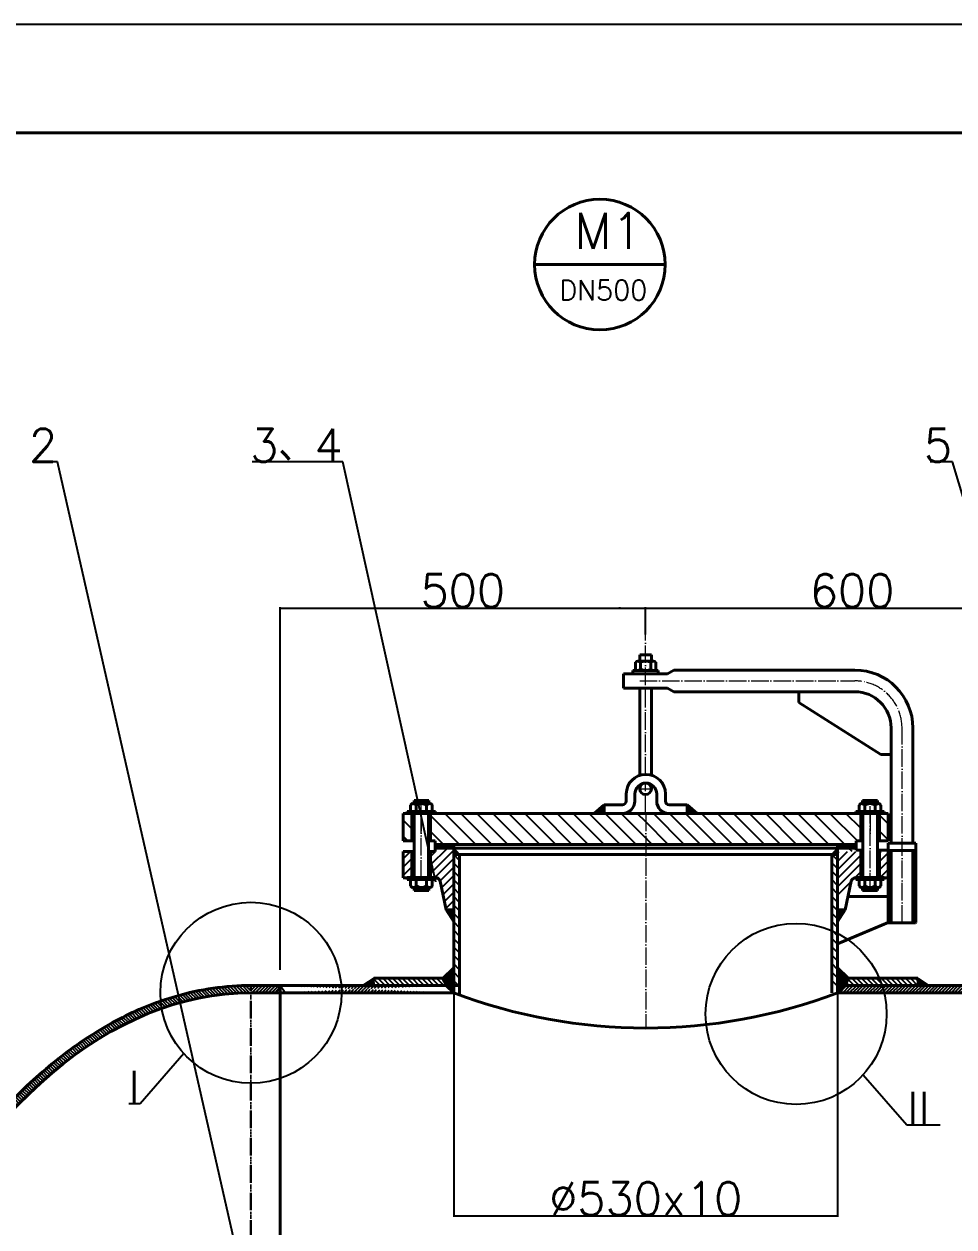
# Model space of a CAD drawing. Extents: x -11028 to 1475, y 2438 to 11279.
# Drawn here: x -9984 to -8712, y 9634 to 11279 of the extents above; entities that cross this region are included whole.
import ezdxf

# ---------------------------------------------------------------- set-up
doc = ezdxf.new("R2010")
doc.units = 0
doc.linetypes.add('ACAD_ISO04W100', pattern=[30.5, 24, -3, 0.5, -3])
doc.linetypes.add('ACAD_ISO05W100', pattern=[37.5, 24, -3, 0.5, -3, 0.5, -3, 0.5, -3])
doc.layers.get('DEFPOINTS').update_dxf_attribs({"linetype": 'CONTINUOUS', "lineweight": 13})
for name, color, linetype, lineweight in [('1粗实线', 3, 'CONTINUOUS', 40), ('2细实线', 7, 'CONTINUOUS', 25), ('3中心线', 30, 'ACAD_ISO04W100', 20), ('双点划线', 6, 'ACAD_ISO05W100', 30)]:
    doc.layers.add(name, color=color, linetype=linetype, lineweight=lineweight)
doc.styles.add('ST3', font='txt.shx', dxfattribs={"height": 45, "bigfont": 'intecad.shx'})
doc.dimstyles.get("Standard").update_dxf_attribs({"dimtxt": 0.18, "dimasz": 0.18, "dimexe": 0.18, "dimexo": 0.0625, "dimgap": 0.09, "dimtad": 0, "dimtih": 1, "dimtoh": 1, "dimdec": 4, "dimzin": 0, "dimdsep": 46, "dimtxsty": 'Standard', "dimcen": 0.09, "dimadec": 0, "dimazin": 0, "dimtfac": 1, "dimtdec": 4, "dimtofl": 0, "dimtmove": 0, "dimatfit": 3, "dimfxl": 0, "dimtolj": 1, "dimtzin": 0, "dimarcsym": 0})
doc.dimstyles.new('STANDARD$0', dxfattribs={"dimscale": 5, "dimtxt": 2.5, "dimasz": 2.5, "dimexe": 1.25, "dimexo": 0.625, "dimtad": 1, "dimdec": 4, "dimrnd": 1, "dimdsep": 46, "dimlunit": 6, "dimtxsty": 'Standard', "dimcen": -2.5, "dimadec": 0, "dimazin": 0, "dimtfac": 1, "dimtdec": 4, "dimtmove": 0, "dimatfit": 1, "dimfxl": 0, "dimtolj": 1, "dimtzin": 0, "dimarcsym": 0})
pattern_1 = [(135, (-44635.0746, -32859.04526), (-0.334166661, -0.334166661), []), (225, (-44635.0746, -32859.04526), (0.334166661, -0.334166661), [])]

# ---------------------------------------------------------------- blocks, each defined once
blk = doc.blocks.new('*D25')
at = {"layer": '2细实线', "color": 7, "lineweight": -2}
for p, q in [((-9396.2, 9963.8), (-9396.2, 9647.4)), ((-8871.2, 9956.8), (-8871.2, 9647.4)), ((-9394.9, 9648.7), (-8872.5, 9648.7))]:
    blk.add_line(p, q, dxfattribs=at)
at = {"layer": '2细实线', "color": 7}
for points in [[(-9394.9, 9648.9), (-9394.9, 9648.4), (-9396.2, 9648.7)], [(-8872.5, 9648.9), (-8872.5, 9648.4), (-8871.2, 9648.7)]]:
    blk.add_solid(points, dxfattribs=at)
at = {"layer": 'DEFPOINTS', "color": 0}
for p in [(-9396.2, 9963.8), (-8871.2, 9956.8), (-8871.2, 9648.7)]:
    blk.add_point(p, dxfattribs=at)
at = {"layer": '2细实线', "color": 7, "insert": (-9133.7, 9672.4), "char_height": 45, "attachment_point": 5, "style": 'ST3'}
blk.add_mtext('\\A1;%%C530x10', dxfattribs=at)
blk = doc.blocks.new('*D65')
at = {"layer": '2细实线', "color": 7, "linetype": 'ByBlock', "lineweight": -2}
for p, q in [((-9633.7, 9985.3), (-9633.7, 10481.5)), ((-9632.4, 10480.2), (-9135.1, 10480.2)), ((-9133.9, 10444), (-9133.9, 10481.5))]:
    blk.add_line(p, q, dxfattribs=at)
at = {"layer": '2细实线', "color": 7, "linetype": 'ByBlock'}
for points in [[(-9632.4, 10480.4), (-9632.4, 10480), (-9633.7, 10480.2)], [(-9135.1, 10480.4), (-9135.1, 10480), (-9133.9, 10480.2)]]:
    blk.add_solid(points, dxfattribs=at)
at = {"layer": 'DEFPOINTS', "color": 0, "linetype": 'ByBlock'}
for p in [(-9133.9, 10480.2), (-9133.9, 10444), (-9633.7, 9985.3)]:
    blk.add_point(p, dxfattribs=at)
at = {"layer": '2细实线', "color": 7, "linetype": 'ByBlock', "insert": (-9383.8, 10504), "char_height": 45, "attachment_point": 5, "style": 'ST3'}
blk.add_mtext('\\A1;500', dxfattribs=at)
blk = doc.blocks.new('*D66')
at = {"layer": '2细实线', "color": 7, "linetype": 'ByBlock', "lineweight": -2}
for p, q in [((-9169, 10480.2), (-9169, 10481.5)), ((-9167.8, 10480.2), (-8534.9, 10480.2)), ((-8533.7, 10083.9), (-8533.7, 10481.5))]:
    blk.add_line(p, q, dxfattribs=at)
at = {"layer": '2细实线', "color": 7, "linetype": 'ByBlock'}
for points in [[(-9167.8, 10480.4), (-9167.8, 10480), (-9169, 10480.2)], [(-8534.9, 10480.4), (-8534.9, 10480), (-8533.7, 10480.2)]]:
    blk.add_solid(points, dxfattribs=at)
at = {"layer": 'DEFPOINTS', "color": 0, "linetype": 'ByBlock'}
for p in [(-9169, 10480.2), (-8533.7, 10480.2), (-8533.7, 10083.9)]:
    blk.add_point(p, dxfattribs=at)
at = {"layer": '2细实线', "color": 7, "linetype": 'ByBlock', "insert": (-8851.4, 10504), "char_height": 45, "attachment_point": 5, "style": 'ST3'}
blk.add_mtext('\\A1;600', dxfattribs=at)

msp = doc.modelspace()

# ---------------------------------------------------------------- hatches: boundary and pattern name
at = {"layer": '2细实线', "linetype": 'ByBlock'}
h = msp.add_hatch(dxfattribs=at)
h.set_pattern_fill('ANSI37', color=256, scale=0.148845, angle=90, style=0)
h.set_pattern_definition(pattern_1)
h.paths.add_polyline_path([(-9190.44221, 10211.14668), (-9204.18381, 10199.2615), (-9190.44221, 10199.2615)])
h.paths.add_polyline_path([(-9076.93074, 10211.14668), (-9076.93074, 10199.2615), (-9063.18914, 10199.2615)])
h = msp.add_hatch(dxfattribs=at)
h.set_pattern_fill('ANSI37', color=256, scale=0.148845, angle=90, style=0)
h.set_pattern_definition(pattern_1)
h.paths.add_polyline_path([(-9396.15084, 9963.82749), (-9406.67158, 9963.82749), (-9396.15084, 9953.90449)])
h.paths.add_polyline_path([(-9396.15084, 9974.34823), (-9406.67158, 9963.82749), (-9396.15084, 9963.82749)])
h.paths.add_polyline_path([(-9396.15084, 10067.38276), (-9406.74984, 10067.38276), (-9396.15084, 10050.93938)])
h.paths.add_polyline_path([(-9410.16935, 10156.94296), (-9411.2199, 10156.94296), (-9416.17206, 10151.9908), (-9405.21719, 10151.9908)])
h.paths.add_polyline_path([(-9411.2199, 10156.94296), (-9421.66748, 10156.94296), (-9416.71532, 10151.9908), (-9416.17206, 10151.9908)])
h.paths.add_polyline_path([(-9421.74304, 10157.01852), (-9421.74304, 10151.9908), (-9416.71532, 10151.9908)])
h.paths.add_polyline_path([(-9399.72177, 10156.94296), (-9410.16935, 10156.94296), (-9405.21719, 10151.9908), (-9404.67392, 10151.9908)])
h.paths.add_polyline_path([(-9396.15084, 10154.42258), (-9398.67121, 10156.94296), (-9399.72177, 10156.94296), (-9404.67392, 10151.9908), (-9396.15084, 10151.9908)])
h.paths.add_polyline_path([(-9396.15084, 10156.94296), (-9398.67121, 10156.94296), (-9396.15084, 10154.42258)], flags=17)
h.paths.add_polyline_path([(-9396.15084, 10151.9908), (-9396.15084, 10142.92445), (-9388.22739, 10142.92445)])
h = msp.add_hatch(dxfattribs=at)
h.set_pattern_fill('ANSI37', color=256, scale=0.148845, angle=90, style=0)
h.set_pattern_definition([(45, (26367.70164, -32859.04526), (0.334166661, -0.334166661), []), (315, (26367.70164, -32859.04526), (-0.334166661, -0.334166661), [])])
h.paths.add_polyline_path([(-8871.22211, 9963.82749), (-8860.70137, 9963.82749), (-8871.22211, 9953.90449)])
h.paths.add_polyline_path([(-8871.22211, 9974.34823), (-8860.70137, 9963.82749), (-8871.22211, 9963.82749)])
h.paths.add_polyline_path([(-8871.22211, 10067.38276), (-8860.62311, 10067.38276), (-8871.22211, 10050.93938)])
h.paths.add_polyline_path([(-8857.2036, 10156.94296), (-8856.15305, 10156.94296), (-8851.20089, 10151.9908), (-8862.15576, 10151.9908)])
h.paths.add_polyline_path([(-8856.15305, 10156.94296), (-8845.70547, 10156.94296), (-8850.65763, 10151.9908), (-8851.20089, 10151.9908)])
h.paths.add_polyline_path([(-8845.62991, 10157.01852), (-8845.62991, 10151.9908), (-8850.65763, 10151.9908)])
h.paths.add_polyline_path([(-8867.65118, 10156.94296), (-8857.2036, 10156.94296), (-8862.15576, 10151.9908), (-8862.69903, 10151.9908)])
h.paths.add_polyline_path([(-8871.22211, 10154.42258), (-8868.70174, 10156.94296), (-8867.65118, 10156.94296), (-8862.69903, 10151.9908), (-8871.22211, 10151.9908)])
h.paths.add_polyline_path([(-8871.22211, 10156.94296), (-8868.70174, 10156.94296), (-8871.22211, 10154.42258)], flags=17)
h.paths.add_polyline_path([(-8871.22211, 10151.9908), (-8871.22211, 10142.92445), (-8879.14556, 10142.92445)])
h = msp.add_hatch(dxfattribs=at)
h.set_pattern_fill('ANSI37', color=256, scale=0.148845, angle=90, style=0)
h.set_pattern_definition([(135, (-44634.49764, -32859.04526), (-0.334166661, -0.334166661), []), (225, (-44634.49764, -32859.04526), (0.334166661, -0.334166661), [])])
h.paths.add_polyline_path([(-8870.64516, 9989.54122), (-8870.64516, 9982.18245), (-8861.85329, 9963.82749), (-8860.12443, 9963.82749), (-8854.85444, 9973.7505)])
h.paths.add_polyline_path([(-9395.57389, 9989.54122), (-9411.36461, 9973.7505), (-9406.09463, 9963.82749), (-9395.57389, 9974.34823)])
h.paths.add_polyline_path([(-9505.22214, 9973.7505), (-9520.58032, 9963.82749), (-9505.22214, 9963.82749)])
h = msp.add_hatch(dxfattribs=at)
h.set_pattern_fill('ANSI31', color=256, scale=1.48845, angle=90, style=0)
h.set_pattern_definition([(135, (-44635.0746, -32859.0453), (-3.3416666, -3.3416666), [])])
h.paths.add_polyline_path([(-9411.94156, 9973.7505), (-9505.79909, 9973.7505), (-9505.79909, 9963.82749), (-9406.67158, 9963.82749)])
h.paths.add_polyline_path([(-8814.09734, 9973.7505), (-8855.43139, 9973.7505), (-8860.70137, 9963.82749), (-8810.34324, 9963.82749, 0.0214244263)])
h.paths.add_polyline_path([(-8761.57386, 9973.7505), (-8814.09734, 9973.7505, -0.0214244263), (-8810.34324, 9963.82749), (-8761.57386, 9963.82749)])
h = msp.add_hatch(dxfattribs=at)
h.set_pattern_fill('ANSI37', color=256, scale=0.148845, angle=90, style=0)
h.set_pattern_definition(pattern_1)
h.paths.add_polyline_path([(-8761.57386, 9973.7505), (-8761.57386, 9963.82749), (-8746.21568, 9963.82749)])
h = msp.add_hatch(dxfattribs=at)
h.set_pattern_fill('ANSI31', color=256, angle=90, style=0)
edge = h.paths.add_edge_path()
edge.add_ellipse((-9673.68648, 8553.90449), major_axis=(0, 1400), ratio=0.5, start_angle=360, end_angle=450, ccw=False)
edge.add_line((-9673.68648, 9953.90449), (-9673.68648, 9963.90449))
edge.add_spline(control_points=[(-9673.68648, 9963.90449), (-9690.94547, 9963.90449), (-9708.20435, 9962.66244), (-9742.61133, 9957.70531), (-9759.75926, 9953.99035), (-9801.32838, 9941.94986), (-9825.63296, 9932.31475), (-9873.51509, 9908.13305), (-9897.09304, 9893.58703), (-9943.28037, 9859.77764), (-9965.89017, 9840.51436), (-10009.92234, 9797.49804), (-10031.3449, 9773.74492), (-10072.79695, 9722.01113), (-10092.82644, 9694.03039), (-10131.29752, 9634.14102), (-10149.73902, 9602.23239), (-10184.85147, 9534.82514), (-10201.52233, 9499.3266), (-10232.92573, 9425.11444), (-10247.65819, 9386.40094), (-10275.03472, 9306.16786), (-10287.67872, 9264.64842), (-10310.74834, 9179.24267), (-10321.17391, 9135.35651), (-10339.69878, 9045.68217), (-10347.79805, 8999.89415), (-10361.58614, 8906.90163), (-10367.27493, 8859.69731), (-10376.18276, 8764.37313), (-10379.40178, 8716.25347), (-10382.91319, 8630.0055), (-10383.68622, 8591.955), (-10383.68638, 8553.90449)], knot_values=[6.2831853072, 6.2831853072, 6.2831853072, 6.2831853072, 6.3550977821, 6.3550977821, 6.4270102571, 6.4270102571, 6.5305275429, 6.5305275429, 6.6340448286, 6.6340448286, 6.7375621144, 6.7375621144, 6.8410794001, 6.8410794001, 6.9445966859, 6.9445966859, 7.0481139716, 7.0481139716, 7.1516312574, 7.1516312574, 7.2551485431, 7.2551485431, 7.3586658289, 7.3586658289, 7.4621831146, 7.4621831146, 7.5657004004, 7.5657004004, 7.6692176861, 7.6692176861, 7.7727349719, 7.7727349719, 7.8539816307, 7.8539816307, 7.8539816307, 7.8539816307], degree=3, periodic=0)
edge.add_line((-10383.68638, 8553.90449), (-10373.68648, 8553.90449))
h = msp.add_hatch(dxfattribs=at)
h.set_pattern_fill('ANSI31', color=256, style=0)
h.paths.add_polyline_path([(-9633.68659, 9963.90449), (-9673.68648, 9963.90449), (-9673.68648, 9953.90449), (-9639.33178, 9953.90449)])
h = msp.add_hatch(dxfattribs=at)
h.set_pattern_fill('ANSI31', color=256, style=0)
edge = h.paths.add_edge_path()
edge.add_line((-9633.68648, 9953.90449), (-9396.15084, 9953.90449))
edge.add_line((-9633.68648, 9963.90449), (-9389.60288, 9963.90449))
edge.add_line((-9633.68648, 9963.90469), (-9424.684, 9963.83828))
h = msp.add_hatch(dxfattribs=at)
h.set_pattern_fill('ANSI31', color=256, style=0)
h.paths.add_polyline_path([(-8810.28618, 9963.65422), (-8862.56904, 9963.67084), (-8871.22211, 9953.90449), (-8807.52012, 9953.90449, 0.0204646387)])
h.paths.add_polyline_path([(-8564.01803, 9963.90449), (-8746.33485, 9963.90449), (-8745.91585, 9963.63377), (-8810.28618, 9963.65422, -0.0204646387), (-8807.52012, 9953.90449), (-8555.17652, 9953.90449)])

# ---------------------------------------------------------------- linework, layer by layer
at = {"layer": '1粗实线', "linetype": 'ByBlock'}
for p, q in [((1308.87889, 11130.45115), (-10655.65875, 11130.45115)), ((-9505.79909, 9973.7505), (-9411.94156, 9973.7505)), ((-9406.67158, 9963.82749), (-9396.15084, 9974.34823)), ((-8862.43024, 9963.82749), (-8871.22211, 9982.18245)), ((-8761.57386, 9973.7505), (-8855.43139, 9973.7505)), ((-9633.68648, 9963.90469), (-9424.684, 9963.83828)), ((-9633.68648, 9963.90449), (-9389.60288, 9963.90449)), ((-9396.15084, 9953.90449), (-9406.67158, 9963.82749)), ((-8872.18687, 9963.90449), (-8563.51493, 9963.90449)), ((-8871.9562, 9963.67382), (-8670.44005, 9963.60979)), ((-8871.22211, 9953.90449), (-8862.43024, 9963.82749)), ((-9633.68648, 9953.90469), (-9431.12935, 9953.84033)), ((-9633.68648, 9953.90449), (-9396.15084, 9953.90449)), ((-8871.22211, 9953.90449), (-7378.5784, 9953.90449))]:
    msp.add_line(p, q, dxfattribs=at)
at = {"layer": '1粗实线'}
for p, q in [((-9285.7295, 10950.28048), (-9107.01099, 10950.28048)), ((-9147.7592, 10396.43415), (-9147.7592, 10406.12826)), ((-9144.70473, 10407.71901), (-9122.85967, 10407.71901)), ((-9144.70473, 10407.71901), (-9122.85967, 10407.71901)), ((-9141.80801, 10416.31936), (-9125.96111, 10416.31936)), ((-9141.80801, 10407.71901), (-9141.80801, 10416.31936)), ((-9140.95263, 10396.52193), (-9140.95263, 10406.04048)), ((-9126.50846, 10396.39315), (-9126.50846, 10406.16926)), ((-9125.96111, 10407.71901), (-9125.96111, 10416.31936)), ((-9119.93868, 10396.27777), (-9119.93868, 10406.28464)), ((-9163.98051, 10390.49552), (-9164.17859, 10390.29743)), ((-9164.17859, 10390.29743), (-9164.17859, 10370.88497)), ((-9163.98051, 10390.49552), (-9103.99333, 10390.49552)), ((-9151.30799, 10394.8434), (-9151.30799, 10390.49552)), ((-9141.80801, 10394.8434), (-9151.30799, 10394.8434)), ((-9144.70473, 10394.8434), (-9122.85967, 10394.8434)), ((-9144.70473, 10394.8434), (-9122.85967, 10394.8434)), ((-9125.96111, 10394.8434), (-9116.46113, 10394.8434)), ((-9116.46113, 10394.8434), (-9116.46113, 10390.49552)), ((-9103.99333, 10390.49552), (-9095.05683, 10395.44768)), ((-9095.05683, 10395.44768), (-8847.45175, 10395.44768)), ((-9164.17859, 10370.88497), (-9163.98051, 10370.68689)), ((-9163.98051, 10370.68689), (-9103.99333, 10370.68689)), ((-9141.80801, 10251.41771), (-9141.80801, 10370.68689)), ((-9125.96111, 10251.66355), (-9125.96111, 10370.68689)), ((-9103.99333, 10370.68689), (-9095.05683, 10365.73473)), ((-9095.05683, 10365.73473), (-8847.45175, 10365.73473)), ((-8924.22736, 10350.95315), (-8924.22736, 10365.73473)), ((-8812.03848, 10280.07953), (-8924.22736, 10350.95315)), ((-8797.93018, 10158.72574), (-8797.93018, 10316.21315)), ((-8768.21723, 10158.72574), (-8768.21723, 10316.21315)), ((-8797.93018, 10280.07953), (-8812.03848, 10280.07953)), ((-9141.80801, 10232.93089), (-9141.80801, 10238.31163)), ((-9125.96111, 10232.93089), (-9125.96111, 10238.81154)), ((-9160.23004, 10226.00315), (-9160.62621, 10216.09883)), ((-9148.74103, 10216.09883), (-9148.34486, 10226.00315)), ((-9118.63192, 10216.09883), (-9118.63192, 10226.00315)), ((-9106.74674, 10226.00315), (-9106.74674, 10216.09883)), ((-9455.35734, 10201.78317), (-9455.35734, 10210.68038)), ((-9451.61704, 10212.78271), (-9429.17756, 10212.78271)), ((-9451.61704, 10212.78271), (-9429.17756, 10212.78271)), ((-9450.62042, 10212.78271), (-9450.62042, 10216.7985)), ((-9430.38986, 10216.7985), (-9450.62042, 10216.7985)), ((-9447.63419, 10201.78317), (-9447.63419, 10210.36185)), ((-9433.37608, 10201.78317), (-9433.37608, 10210.36185)), ((-9430.38986, 10212.78271), (-9430.38986, 10216.7985)), ((-9425.65294, 10201.78317), (-9425.65294, 10210.68038)), ((-9190.44221, 10211.14668), (-9204.18381, 10199.2615)), ((-9190.44221, 10211.14668), (-9165.57837, 10211.14668)), ((-9190.44221, 10211.14668), (-9190.44221, 10199.2615)), ((-9076.93074, 10211.14668), (-9101.79458, 10211.14668)), ((-9076.93074, 10211.14668), (-9063.18914, 10199.2615)), ((-9076.93074, 10211.14668), (-9076.93074, 10199.2615)), ((-8841.72001, 10201.78317), (-8841.72001, 10210.68038)), ((-8815.75591, 10212.78271), (-8838.19539, 10212.78271)), ((-8815.75591, 10212.78271), (-8838.19539, 10212.78271)), ((-8836.98309, 10216.7985), (-8816.75253, 10216.7985)), ((-8836.98309, 10212.78271), (-8836.98309, 10216.7985)), ((-8833.99687, 10201.78317), (-8833.99687, 10210.36185)), ((-8819.73876, 10201.78317), (-8819.73876, 10210.36185)), ((-8816.75253, 10212.78271), (-8816.75253, 10216.7985)), ((-8812.01561, 10201.78317), (-8812.01561, 10210.68038)), ((-9465.48105, 10199.06341), (-9465.28296, 10199.2615)), ((-9465.28296, 10199.2615), (-9465.48105, 10199.06341)), ((-9465.48105, 10199.06341), (-9465.48105, 10161.96728)), ((-9465.28296, 10199.2615), (-9133.88456, 10199.2615)), ((-9460.09034, 10201.78317), (-9460.09034, 10199.2615)), ((-9460.09034, 10201.78317), (-9440.50514, 10201.78317)), ((-9460.09034, 10199.2615), (-9421.35018, 10199.2615)), ((-9453.59587, 10199.2615), (-9453.59587, 10161.96728)), ((-9450.62042, 10199.2615), (-9450.62042, 10168.61165)), ((-9450.62042, 10111.45772), (-9450.62042, 10188.41197)), ((-9421.35018, 10201.78317), (-9440.93538, 10201.78317)), ((-9430.8201, 10199.2615), (-9430.8201, 10111.45772)), ((-9427.84465, 10199.2615), (-9427.84465, 10161.96728)), ((-9421.35018, 10201.78317), (-9421.35018, 10199.2615)), ((-9133.88456, 10199.2615), (-9133.68648, 10199.06341)), ((-8802.08999, 10199.2615), (-9133.48839, 10199.2615)), ((-8846.02277, 10201.78317), (-8826.43757, 10201.78317)), ((-8846.02277, 10201.78317), (-8846.02277, 10199.2615)), ((-8807.28261, 10199.2615), (-8846.02277, 10199.2615)), ((-8839.5283, 10199.2615), (-8839.5283, 10161.6251)), ((-8839.5283, 10199.2615), (-8839.5283, 10161.6251)), ((-8836.55285, 10199.2615), (-8836.55285, 10111.45772)), ((-8807.28261, 10201.78317), (-8826.86781, 10201.78317)), ((-8816.75253, 10199.2615), (-8816.75253, 10168.61165)), ((-8816.75253, 10111.45772), (-8816.75253, 10188.41197)), ((-8813.77708, 10199.2615), (-8813.77708, 10161.6251)), ((-8813.77708, 10199.2615), (-8813.77708, 10161.6251)), ((-8807.28261, 10201.78317), (-8807.28261, 10199.2615)), ((-8802.08999, 10199.2615), (-8801.8919, 10199.06341)), ((-8801.8919, 10199.06341), (-8802.08999, 10199.2615)), ((-8802.08999, 10199.2615), (-8801.8919, 10199.06341)), ((-8801.8919, 10199.06341), (-8802.08999, 10199.2615)), ((-8801.8919, 10199.06341), (-8801.8919, 10161.82318)), ((-8801.8919, 10199.06341), (-8801.8919, 10161.82318)), ((-8801.8919, 10199.06341), (-8801.8919, 10161.82318)), ((-8801.8919, 10199.06341), (-8801.8919, 10161.82318)), ((-8797.93018, 10195.40593), (-8797.93018, 10158.36379)), ((-8768.21723, 10195.40593), (-8768.21723, 10158.36379)), ((-9450.62042, 10161.96728), (-9465.48105, 10161.96728)), ((-9421.74304, 10161.96728), (-9430.8201, 10161.96728)), ((-9421.74304, 10147.03864), (-9421.74304, 10161.96728)), ((-9421.74304, 10161.6251), (-9421.74304, 10157.14105)), ((-9421.54495, 10156.94296), (-9421.74304, 10157.14105)), ((-9421.74304, 10151.9908), (-9421.74304, 10156.94296)), ((-9421.54495, 10156.94296), (-8845.62991, 10156.94296)), ((-9396.15084, 10151.9908), (-9396.15084, 10156.94296)), ((-8871.22211, 10151.9908), (-8871.22211, 10156.94296)), ((-8871.22211, 10151.9908), (-8871.22211, 10156.94296)), ((-8845.828, 10156.94296), (-8845.62991, 10157.14105)), ((-8845.828, 10156.94296), (-8845.62991, 10157.14105)), ((-8845.62991, 10161.6251), (-8845.62991, 10157.14105)), ((-8845.62991, 10161.6251), (-8836.55285, 10161.6251)), ((-8845.62991, 10161.6251), (-8845.62991, 10157.14105)), ((-8845.62991, 10161.6251), (-8836.55285, 10161.6251)), ((-8845.62991, 10161.6251), (-8845.62991, 10158.6538)), ((-8845.62991, 10151.9908), (-8845.62991, 10156.94296)), ((-8845.62991, 10151.9908), (-8845.62991, 10156.94296)), ((-8845.62991, 10151.9908), (-8845.62991, 10156.94296)), ((-8816.75253, 10161.6251), (-8802.08999, 10161.6251)), ((-8816.75253, 10161.6251), (-8802.08999, 10161.6251)), ((-8802.08999, 10161.6251), (-8801.8919, 10161.82318)), ((-8801.8919, 10161.82318), (-8802.08999, 10161.6251)), ((-8802.08999, 10161.6251), (-8801.8919, 10161.82318)), ((-8801.8919, 10161.82318), (-8802.08999, 10161.6251)), ((-8801.8919, 10158.52765), (-8801.69382, 10158.72574)), ((-8801.8919, 10049.97635), (-8801.8919, 10158.52765)), ((-8801.69382, 10158.72574), (-8764.45359, 10158.72574)), ((-8764.2555, 10158.52765), (-8764.45359, 10158.72574)), ((-8764.2555, 10049.97635), (-8764.2555, 10158.52765)), ((-9450.62042, 10147.03864), (-9465.48105, 10147.03864)), ((-9465.48105, 10111.58119), (-9465.48105, 10147.03864)), ((-9453.59587, 10111.38311), (-9453.59587, 10147.03864)), ((-9421.74304, 10147.03864), (-9430.8201, 10147.03864)), ((-9427.84465, 10111.38311), (-9427.84465, 10147.03864)), ((-9421.74304, 10151.9908), (-8845.62991, 10151.9908)), ((-9396.76966, 10142.92445), (-8871.22211, 10142.92445)), ((-9396.15084, 10151.9908), (-9396.15084, 9953.90449)), ((-9388.22739, 10142.92445), (-9388.22739, 9950.94379)), ((-8879.14556, 10142.92445), (-8879.14556, 9953.90449)), ((-8871.22211, 10151.9908), (-8871.22211, 9953.90449)), ((-8845.62991, 10149.01951), (-8845.62991, 10151.9908)), ((-8845.62991, 10149.01951), (-8845.62991, 10151.9908)), ((-8845.62991, 10149.01951), (-8845.62991, 10151.9908)), ((-8845.62991, 10149.01951), (-8836.55285, 10149.01951)), ((-8845.62991, 10149.01951), (-8836.55285, 10149.01951)), ((-8845.62991, 10149.01951), (-8836.55285, 10149.01951)), ((-8839.5283, 10111.38311), (-8839.5283, 10149.01951)), ((-8839.5283, 10111.38311), (-8839.5283, 10149.01951)), ((-8816.75253, 10149.01951), (-8802.08999, 10149.01951)), ((-8816.75253, 10149.01951), (-8802.08999, 10149.01951)), ((-8816.75253, 10149.01951), (-8802.08999, 10149.01951)), ((-8813.77708, 10111.38311), (-8813.77708, 10149.01951)), ((-8813.77708, 10111.38311), (-8813.77708, 10149.01951)), ((-8801.8919, 10148.82142), (-8802.08999, 10149.01951)), ((-8802.08999, 10149.01951), (-8801.8919, 10148.82142)), ((-8801.8919, 10148.82142), (-8802.08999, 10149.01951)), ((-8802.08999, 10149.01951), (-8801.8919, 10148.82142)), ((-8802.08999, 10149.01951), (-8801.8919, 10148.82142)), ((-8801.8919, 10148.82142), (-8783.0737, 10148.82142)), ((-8801.8919, 10111.58119), (-8801.8919, 10148.82142)), ((-8801.8919, 10111.58119), (-8801.8919, 10148.82142)), ((-8801.8919, 10111.58119), (-8801.8919, 10148.82142)), ((-8801.8919, 10111.58119), (-8801.8919, 10148.82142)), ((-8798.42539, 10049.77827), (-8798.42539, 10148.82142)), ((-8798.12826, 10148.82142), (-8797.93018, 10148.62334)), ((-8797.93018, 10049.77827), (-8797.93018, 10148.82142)), ((-8797.93018, 10111.58119), (-8797.93018, 10148.62334)), ((-8783.0737, 10148.82142), (-8764.2555, 10148.82142)), ((-8768.21723, 10148.62334), (-8768.01914, 10148.82142)), ((-8768.21723, 10049.77827), (-8768.21723, 10148.62334)), ((-8767.72201, 10049.77827), (-8767.72201, 10148.82142)), ((-9465.28296, 10111.38311), (-9465.48105, 10111.58119)), ((-9465.48105, 10111.58119), (-9465.28296, 10111.38311)), ((-9465.28296, 10111.38311), (-9420.71425, 10111.38311)), ((-9460.09034, 10108.93605), (-9460.09034, 10111.45772)), ((-9460.09034, 10111.45772), (-9420.91994, 10111.45772)), ((-9460.09034, 10108.93605), (-9440.50514, 10108.93605)), ((-9455.35734, 10108.93605), (-9455.35734, 10100.03884)), ((-9447.63419, 10108.93605), (-9447.63419, 10100.35737)), ((-9420.91994, 10108.93605), (-9440.93538, 10108.93605)), ((-9433.37608, 10108.93605), (-9433.37608, 10100.35737)), ((-9425.65294, 10108.93605), (-9425.65294, 10100.03884)), ((-9420.91994, 10108.93605), (-9420.91994, 10111.45772)), ((-9414.92521, 10106.6746), (-9406.74984, 10067.38276)), ((-9396.15084, 10111.38311), (-9396.15084, 10000.65286)), ((-8852.44774, 10106.6746), (-8860.62311, 10067.38276)), ((-8846.6587, 10111.38311), (-8802.08999, 10111.38311)), ((-8846.45301, 10108.93605), (-8846.45301, 10111.45772)), ((-8807.28261, 10111.45772), (-8846.45301, 10111.45772)), ((-8846.45301, 10108.93605), (-8826.43757, 10108.93605)), ((-8841.72001, 10108.93605), (-8841.72001, 10100.03884)), ((-8833.99687, 10108.93605), (-8833.99687, 10100.35737)), ((-8807.28261, 10108.93605), (-8826.86781, 10108.93605)), ((-8819.73876, 10108.93605), (-8819.73876, 10100.35737)), ((-8812.01561, 10108.93605), (-8812.01561, 10100.03884)), ((-8807.28261, 10108.93605), (-8807.28261, 10111.45772)), ((-8801.8919, 10111.58119), (-8802.08999, 10111.38311)), ((-8802.08999, 10111.38311), (-8801.8919, 10111.58119)), ((-8801.8919, 10111.58119), (-8802.08999, 10111.38311)), ((-8802.08999, 10111.38311), (-8801.8919, 10111.58119)), ((-8802.08999, 10111.38311), (-8801.8919, 10111.58119)), ((-9451.61704, 10097.93651), (-9429.17756, 10097.93651)), ((-9450.62042, 10097.93651), (-9450.62042, 10093.92071)), ((-9430.38986, 10093.92071), (-9450.62042, 10093.92071)), ((-9430.38986, 10097.93651), (-9430.38986, 10093.92071)), ((-8815.75591, 10097.93651), (-8838.19539, 10097.93651)), ((-8836.98309, 10097.93651), (-8836.98309, 10093.92071)), ((-8836.98309, 10093.92071), (-8816.75253, 10093.92071)), ((-8816.75253, 10097.93651), (-8816.75253, 10093.92071)), ((-8856.79829, 10085.7653), (-8801.8919, 10085.7653)), ((-9406.74984, 10067.38276), (-9396.15084, 10067.38276)), ((-9406.74984, 10067.38276), (-9396.15084, 10050.93938)), ((-8860.62311, 10067.38276), (-8871.22211, 10067.38276)), ((-8860.62311, 10067.38276), (-8871.22211, 10050.93938)), ((-8801.8919, 10049.97635), (-8871.22211, 10020.87114)), ((-8801.8919, 10049.97635), (-8801.69382, 10049.77827)), ((-8801.69382, 10049.77827), (-8764.45359, 10049.77827)), ((-8764.45359, 10049.77827), (-8764.2555, 10049.97635)), ((-9395.95275, 10000.45477), (-9396.15084, 10000.65286)), ((-9395.95275, 10000.45477), (-9396.15084, 10000.65286)), ((-9633.68648, 9963.90449), (-9673.68648, 9963.90449)), ((-9633.68648, 7143.90429), (-9633.68648, 9963.90469)), ((-9633.68648, 9953.90449), (-9673.68648, 9953.90449))]:
    msp.add_line(p, q, dxfattribs=at)
msp.add_circle((-9196.37025, 10950.28048), 89.35925, dxfattribs=at)
for centre, radius, start, end in [((-9144.39069, 10403.38811), 4.34227, 37.64928458, 140.87298338), ((-9133.59373, 10390.75907), 16.96098, 65.30805795, 115.71357164), ((-9140.95263, 10406.04048), 3.867271941872916e-12, 214.112644, 138.81407483), ((-9123.17372, 10403.38811), 4.34227, 39.12701662, 142.35071542), ((-9144.39069, 10399.1743), 4.34227, 219.12701662, 322.35071542), ((-9140.95263, 10396.52193), 3.867271941872916e-12, 221.18592517, 145.887356), ((-9133.59373, 10411.80334), 16.96098, 244.28642836, 294.69194205), ((-9123.17372, 10399.1743), 4.34227, 217.64928458, 320.87298338), ((-8847.45175, 10316.21315), 79.23452, 0, 90), ((-8847.45175, 10316.21315), 49.52158, 0, 90), ((-9133.48839, 10226.00315), 26.74165, 0, 180), ((-9133.48839, 10226.00315), 14.85647, 0, 180), ((-9133.88456, 10232.93089), 7.92345, 0, 180), ((-9133.88456, 10232.93089), 7.92345, 180, 0), ((-9451.58539, 10208.34802), 4.4348, 27.00682935, 148.2696356), ((-9440.50514, 10201.0753), 11.7074, 52.48742171, 127.51257829), ((-9429.42489, 10208.34802), 4.4348, 31.7303644, 152.99317065), ((-9165.57837, 10216.09883), 4.95216, 270, 0), ((-9165.57837, 10216.09883), 16.83734, 270, 0), ((-9101.79458, 10216.09883), 16.83734, 180, 270), ((-9101.79458, 10216.09883), 4.95216, 180, 270), ((-8837.94806, 10208.34802), 4.4348, 27.00682935, 148.2696356), ((-8826.86781, 10201.0753), 11.7074, 52.48742171, 127.51257829), ((-8815.78756, 10208.34802), 4.4348, 31.7303644, 152.99317065), ((-9420.71425, 10105.47008), 5.91302, 11.75372389, 90), ((-8846.6587, 10105.47008), 5.91302, 90, 168.24627611), ((-9451.58539, 10102.3712), 4.4348, 211.7303644, 332.99317065), ((-9440.50514, 10109.64391), 11.7074, 232.48742171, 307.51257829), ((-9429.42489, 10102.3712), 4.4348, 207.00682935, 328.2696356), ((-8837.94806, 10102.3712), 4.4348, 211.7303644, 332.99317065), ((-8826.86781, 10109.64391), 11.7074, 232.48742171, 307.51257829), ((-8815.78756, 10102.3712), 4.4348, 207.00682935, 328.2696356)]:
    msp.add_arc(centre, radius, start, end, dxfattribs=at)
at = {"layer": '1粗实线', "linetype": 'ByBlock'}
msp.add_arc((-9133.68648, 10644.2316), 738.53846, 249.18305164, 290.81694836, dxfattribs=at)
at = {"layer": '1粗实线'}
msp.add_ellipse((-9673.68648, 8553.90449), major_axis=(0, 1400), ratio=0.5, start_param=6.2831853072, end_param=9.4247742949, dxfattribs=at)
msp.add_open_spline([(-9673.68648, 9963.90449), (-9690.94547, 9963.90449), (-9708.20435, 9962.66244), (-9742.61133, 9957.70531), (-9759.75926, 9953.99035), (-9801.32838, 9941.94986), (-9825.63296, 9932.31475), (-9873.51509, 9908.13305), (-9897.09304, 9893.58703), (-9943.28037, 9859.77764), (-9965.89017, 9840.51436), (-10009.92234, 9797.49804), (-10031.3449, 9773.74492), (-10072.79695, 9722.01113), (-10092.82644, 9694.03039), (-10131.29752, 9634.14102), (-10149.73902, 9602.23239), (-10184.85147, 9534.82514), (-10201.52233, 9499.3266), (-10232.92573, 9425.11444), (-10247.65819, 9386.40094), (-10275.03472, 9306.16786), (-10287.67872, 9264.64842), (-10310.74834, 9179.24267), (-10321.17391, 9135.35651), (-10339.69878, 9045.68217), (-10347.79805, 8999.89415), (-10361.58614, 8906.90163), (-10367.27493, 8859.69731), (-10376.18276, 8764.37313), (-10379.40178, 8716.25347), (-10383.33644, 8619.60956), (-10384.05207, 8571.0855), (-10382.97247, 8474.14816), (-10381.17723, 8425.73507), (-10375.09464, 8329.5338), (-10370.80729, 8281.74582), (-10359.78521, 8187.3021), (-10353.0505, 8140.64656), (-10337.2038, 8048.96273), (-10328.09184, 8003.93462), (-10307.58518, 7915.98295), (-10296.19051, 7873.05955), (-10271.23601, 7789.77173), (-10257.67624, 7749.40746), (-10228.53039, 7671.66466), (-10212.94439, 7634.28626), (-10179.90408, 7562.91004), (-10162.44986, 7528.91231), (-10125.8476, 7464.65679), (-10106.69966, 7434.39904), (-10066.89823, 7377.94514), (-10046.2448, 7351.74896), (-10003.63214, 7303.70158), (-9981.67286, 7281.8503), (-9936.65962, 7242.73958), (-9913.60538, 7225.4801), (-9866.62959, 7195.76577), (-9842.70757, 7183.31119), (-9794.25151, 7163.38337), (-9769.7173, 7155.91094), (-9721.34299, 7146.27369), (-9697.51632, 7143.90467), (-9673.68911, 7143.90449)], degree=3, knots=[6.2831853072, 6.2831853072, 6.2831853072, 6.2831853072, 6.3550977821, 6.3550977821, 6.4270102571, 6.4270102571, 6.5305275429, 6.5305275429, 6.6340448286, 6.6340448286, 6.7375621144, 6.7375621144, 6.8410794001, 6.8410794001, 6.9445966859, 6.9445966859, 7.0481139716, 7.0481139716, 7.1516312574, 7.1516312574, 7.2551485431, 7.2551485431, 7.3586658289, 7.3586658289, 7.4621831146, 7.4621831146, 7.5657004004, 7.5657004004, 7.6692176861, 7.6692176861, 7.7727349719, 7.7727349719, 7.8762522576, 7.8762522576, 7.9797695434, 7.9797695434, 8.0832868291, 8.0832868291, 8.1868041149, 8.1868041149, 8.2903214006, 8.2903214006, 8.3938386864, 8.3938386864, 8.4973559721, 8.4973559721, 8.6008732579, 8.6008732579, 8.7043905436, 8.7043905436, 8.8079078294, 8.8079078294, 8.9114251151, 8.9114251151, 9.0149424009, 9.0149424009, 9.1184596866, 9.1184596866, 9.2219769724, 9.2219769724, 9.3254942581, 9.3254942581, 9.4247742949, 9.4247742949, 9.4247742949, 9.4247742949], dxfattribs=at)
at = {"layer": '2细实线'}
for p, q in [((-9449.52446, 10216.7985), (-9449.52446, 10212.78271)), ((-9432.34629, 10216.7985), (-9432.34629, 10212.78271)), ((-8835.02666, 10216.7985), (-8835.02666, 10212.78271)), ((-8817.84849, 10216.7985), (-8817.84849, 10212.78271)), ((-9453.59587, 10178.4185), (-9465.48105, 10190.30368)), ((-9428.84007, 10198.97653), (-9428.5551, 10199.2615)), ((-9388.21836, 10156.94296), (-9427.84465, 10196.56924)), ((-9366.26738, 10156.94296), (-9408.58592, 10199.2615)), ((-9344.3164, 10156.94296), (-9386.63494, 10199.2615)), ((-9322.36542, 10156.94296), (-9364.68395, 10199.2615)), ((-9300.41443, 10156.94296), (-9342.73297, 10199.2615)), ((-9278.46345, 10156.94296), (-9320.78199, 10199.2615)), ((-9256.51247, 10156.94296), (-9298.83101, 10199.2615)), ((-9234.56149, 10156.94296), (-9276.88002, 10199.2615)), ((-9212.6105, 10156.94296), (-9254.92904, 10199.2615)), ((-9190.65952, 10156.94296), (-9232.97806, 10199.2615)), ((-9168.70854, 10156.94296), (-9211.02708, 10199.2615)), ((-9146.75756, 10156.94296), (-9189.07609, 10199.2615)), ((-9124.80657, 10156.94296), (-9167.12511, 10199.2615)), ((-9133.68648, 10187.77384), (-9145.17413, 10199.2615)), ((-9102.85559, 10156.94296), (-9133.68648, 10187.77384)), ((-9080.90461, 10156.94296), (-9123.22315, 10199.2615)), ((-9058.95363, 10156.94296), (-9101.27216, 10199.2615)), ((-9037.00264, 10156.94296), (-9079.32118, 10199.2615)), ((-9015.05166, 10156.94296), (-9057.3702, 10199.2615)), ((-8993.10068, 10156.94296), (-9035.41922, 10199.2615)), ((-8971.1497, 10156.94296), (-9013.46823, 10199.2615)), ((-8949.19871, 10156.94296), (-8991.51725, 10199.2615)), ((-8927.24773, 10156.94296), (-8969.56627, 10199.2615)), ((-8905.29675, 10156.94296), (-8947.61529, 10199.2615)), ((-8883.34577, 10156.94296), (-8925.6643, 10199.2615)), ((-8861.39478, 10156.94296), (-8903.71332, 10199.2615)), ((-8844.12594, 10161.6251), (-8881.76234, 10199.2615)), ((-8839.5283, 10178.97844), (-8859.81136, 10199.2615)), ((-8838.53288, 10198.97653), (-8838.81785, 10199.2615)), ((-8801.8919, 10185.24401), (-8813.77708, 10197.12919)), ((-9430.8201, 10180.04033), (-9429.29158, 10178.51181)), ((-9410.16935, 10156.94296), (-9427.84465, 10174.61826)), ((-8801.8919, 10163.29303), (-8813.77708, 10175.17821)), ((-9459.09563, 10161.96728), (-9465.48105, 10168.3527)), ((-9416.71532, 10151.9908), (-9421.74304, 10157.01852)), ((-9416.17206, 10151.9908), (-9411.2199, 10156.94296)), ((-9405.21719, 10151.9908), (-9410.16935, 10156.94296)), ((-9404.67392, 10151.9908), (-9399.72177, 10156.94296)), ((-9396.15084, 10154.42258), (-9398.67121, 10156.94296)), ((-9129.75873, 10161.89512), (-9133.68648, 10165.82286)), ((-9465.48105, 10137.17621), (-9455.61862, 10147.03864)), ((-9427.84465, 10128.82008), (-9404.67392, 10151.9908)), ((-9427.84465, 10117.32195), (-9396.15084, 10149.01576)), ((-9427.84465, 10140.31821), (-9421.12422, 10147.03864)), ((-9388.22739, 10142.92445), (-9396.15084, 10151.9908)), ((-9388.22739, 10135.001), (-9396.15084, 10142.92445)), ((-8879.14556, 10142.92445), (-8871.22211, 10151.9908)), ((-8871.22211, 10135.41174), (-8879.14556, 10143.33519)), ((-8871.22211, 10122.03406), (-8846.21753, 10147.03864)), ((-8871.22211, 10133.5322), (-8857.71566, 10147.03864)), ((-8871.22211, 10145.03033), (-8869.2138, 10147.03864)), ((-8870.37493, 10111.38311), (-8839.5283, 10142.22974)), ((-8851.49047, 10147.03864), (-8856.44263, 10151.9908)), ((-8839.5283, 10111.38311), (-8839.5283, 10149.01951)), ((-8813.77708, 10111.38311), (-8813.77708, 10149.01951)), ((-8813.77708, 10144.98469), (-8811.72313, 10147.03864)), ((-8813.77708, 10133.48656), (-8801.8919, 10145.37174)), ((-9465.48105, 10125.67808), (-9453.59587, 10137.56326)), ((-9465.48105, 10114.17995), (-9453.59587, 10126.06513)), ((-9422.21074, 10111.45772), (-9396.15084, 10137.51762)), ((-9415.0393, 10107.13103), (-9396.15084, 10126.01949)), ((-9388.22739, 10123.50287), (-9396.15084, 10131.42632)), ((-8871.22211, 10123.91361), (-8879.14556, 10131.83706)), ((-8871.22211, 10099.0378), (-8839.5283, 10130.73161)), ((-8813.77708, 10121.98843), (-8801.8919, 10133.8736)), ((-8812.80965, 10111.45772), (-8801.8919, 10122.37547)), ((-9456.70514, 10111.45772), (-9453.59587, 10114.56699)), ((-9413.04313, 10097.62907), (-9396.15084, 10114.52135)), ((-9388.22739, 10112.00473), (-9396.15084, 10119.92818)), ((-9388.22739, 10100.5066), (-9396.15084, 10108.43005)), ((-8871.22211, 10112.41547), (-8879.14556, 10120.33893)), ((-8871.22211, 10100.91734), (-8879.14556, 10108.84079)), ((-8871.22211, 10087.53966), (-8839.5283, 10119.23347)), ((-9449.52446, 10093.92071), (-9449.52446, 10097.93651)), ((-9432.34629, 10093.92071), (-9432.34629, 10097.93651)), ((-9411.06278, 10088.11128), (-9396.15084, 10103.02322)), ((-9409.08243, 10078.59349), (-9396.15084, 10091.52509)), ((-9388.22739, 10089.00846), (-9396.15084, 10096.93192)), ((-8871.22211, 10089.41921), (-8879.14556, 10097.34266)), ((-8835.02666, 10093.92071), (-8835.02666, 10097.93651)), ((-8817.84849, 10093.92071), (-8817.84849, 10097.93651)), ((-9407.10208, 10069.07571), (-9396.15084, 10080.02695)), ((-9388.22739, 10077.51033), (-9396.15084, 10085.43378)), ((-9388.22739, 10066.0122), (-9396.15084, 10073.93565)), ((-8871.22211, 10077.92107), (-8879.14556, 10085.84453)), ((-8871.22211, 10066.42294), (-8879.14556, 10074.34639)), ((-9388.22739, 10054.51406), (-9396.15084, 10062.43752)), ((-8871.22211, 10054.92481), (-8879.14556, 10062.84826)), ((-9388.22739, 10043.01593), (-9396.15084, 10050.93938)), ((-9388.22739, 10031.5178), (-9396.15084, 10039.44125)), ((-8871.22211, 10043.42667), (-8879.14556, 10051.35012)), ((-8871.22211, 10031.92854), (-8879.14556, 10039.85199)), ((-9388.22739, 10020.01966), (-9396.15084, 10027.94311)), ((-8871.22211, 10020.4304), (-8879.14556, 10028.35386)), ((-9388.22739, 10008.52153), (-9396.15084, 10016.44498)), ((-8871.22211, 10008.93227), (-8879.14556, 10016.85572)), ((-9388.22739, 9997.02339), (-9396.15084, 10004.94685)), ((-9388.22739, 9985.52526), (-9396.15084, 9993.44871)), ((-8871.22211, 9997.43414), (-8879.14556, 10005.35759)), ((-8871.22211, 9985.936), (-8879.14556, 9993.85946)), ((-9388.22739, 9974.02713), (-9396.15084, 9981.95058)), ((-8871.22211, 9974.43787), (-8879.14556, 9982.36132)), ((-9388.22739, 9962.52899), (-9396.15084, 9970.45245)), ((-8871.22211, 9962.93974), (-8879.14556, 9970.86319))]:
    msp.add_line(p, q, dxfattribs=at)
at = {"layer": '2细实线', "linetype": 'ByBlock'}
for p, q in [((-9505.22214, 9973.7505), (-9520.58032, 9963.82749)), ((-9505.79909, 9963.82749), (-9505.79909, 9973.7505)), ((-9411.94156, 9973.7505), (-9396.15084, 9989.54122)), ((-9406.67158, 9963.82749), (-9411.94156, 9973.7505)), ((-8855.43139, 9973.7505), (-8871.22211, 9989.54122)), ((-8860.70137, 9963.82749), (-8855.43139, 9973.7505)), ((-8761.57386, 9963.82749), (-8761.57386, 9973.7505)), ((-8761.57386, 9973.7505), (-8746.21568, 9963.82749)), ((-9633.68648, 9963.90469), (-9639.33178, 9953.90449)), ((-9626.88525, 9953.90253), (-9633.68659, 9963.90449)), ((-9639.33178, 9953.90449), (-9626.88525, 9953.90253))]:
    msp.add_line(p, q, dxfattribs=at)
at = {"layer": '2细实线'}
msp.add_lwpolyline([(-11027.77137, 2437.9004), (-11027.77137, 11279.29619), (1475.21258, 11279.29619), (1475.21258, 2437.9004)], close=True, dxfattribs=at)
at = {"layer": '2细实线', "linetype": 'ByBlock'}
for centre in [(-9673.68648, 9953.90449), (-8927.95791, 9925.00273)]:
    msp.add_circle(centre, 123.85707, dxfattribs=at)
at = {"layer": '3中心线'}
for p, q in [((-9133.88456, 10252.74187), (-9133.88456, 10444.02311)), ((-9141.80801, 10380.5912), (-8847.45175, 10380.5912)), ((-8783.0737, 10049.77827), (-8783.0737, 10316.21315)), ((-9133.88456, 10199.2615), (-9133.88456, 10240.85434)), ((-9141.80801, 10232.93089), (-9125.96111, 10232.93089)), ((-9440.72026, 10111.38311), (-9440.72026, 10216.7985)), ((-8826.65269, 10093.92071), (-8826.65269, 10216.7985)), ((-9440.72026, 10199.2615), (-9440.72026, 10168.61165)), ((-9133.68648, 10199.06341), (-9133.68648, 9905.69314)), ((-8826.65269, 10199.2615), (-8826.65269, 10168.61165))]:
    msp.add_line(p, q, dxfattribs=at)
msp.add_arc((-8847.45175, 10316.21315), 64.37805, 0, 90, dxfattribs=at)
at = {"layer": 'DEFPOINTS', "color": 0, "linetype": 'ByBlock'}
for p in [(-9451.74669, 10199.10389), (-9451.74669, 10199.10389), (-9430.62659, 10199.10389), (-9430.62659, 10199.10389), (-8836.74636, 10199.10389), (-8836.74636, 10199.10389), (-8815.62626, 10199.10389), (-8815.62626, 10199.10389)]:
    msp.add_point(p, dxfattribs=at)
at = {"layer": '双点划线'}
msp.add_line((-9673.68648, 7143.90449), (-9673.68648, 9963.90449), dxfattribs=at)

# ---------------------------------------------------------------- texts
at = {"layer": '2细实线', "color": 7, "linetype": 'ByBlock', "style": 'ST3'}
for s, height, p in [('M1', 49.361626, (-9231.15222, 10971.58728)), ('DN500', 27.296477, (-9251.94023, 10901.42238))]:
    msp.add_text(s, height=height, dxfattribs=at).set_placement(p)
for s, insert, char_height, attachment_point in [('2', (-9938.73905, 10680.47787), 45, 9), ('3、4', (-9548.25865, 10680.47787), 45, 9), ('5', (-8714.53027, 10680.47787), 45, 9), ('II', (-8775.76727, 9773.56649), 44.653514, 7)]:
    msp.add_mtext(s, dxfattribs=dict(at, insert=insert, char_height=char_height, attachment_point=attachment_point))
at = {"layer": '2细实线', "color": 7, "linetype": 'ByBlock', "extrusion": (0, 0, -1), "insert": (-9825.87711, 9802.46826), "char_height": 44.65351, "attachment_point": 7, "text_direction": (-1, 0, 0), "style": 'ST3'}
msp.add_mtext('I', dxfattribs=at)

# ---------------------------------------------------------------- dimensions: what is measured, and where the dimension line sits
at = {"layer": '2细实线', "linetype": 'ByBlock'}
for base, p1, p2, text, picture, middle in [((-9133.88456, 10480.23669), (-9633.68648, 9985.30569), (-9133.88456, 10444.02311), '500', '*D65', (-9383.78552, 10503.98669)), ((-8533.68648, 10480.23669), (-9169.03189, 10480.23669), (-8533.68648, 10083.90449), '600', '*D66', (-8851.35918, 10503.98669))]:
    dim = msp.add_linear_dim(base=base, p1=p1, p2=p2, text=text, dimstyle='STANDARD$0', override={"dimtxt": 0.5, "dimasz": 0.25, "dimexe": 0.25, "dimexo": 0, "dimgap": 0.25, "dimrnd": 0.0005, "dimtxsty": 'ST3', "dimcen": 2.5, "dimclrd": 7, "dimclre": 7, "dimclrt": 7}, dxfattribs=at)
    dim.commit()
    dim.dimension.update_dxf_attribs({"geometry": picture, "text_midpoint": middle})
at = {"layer": '2细实线'}
dim = msp.add_linear_dim(base=(-8871.22211, 9648.65465), p1=(-9396.15084, 9963.82749), p2=(-8871.22211, 9956.84507), text='%%C530x10', dimstyle='STANDARD$0', override={"dimtxt": 0.5, "dimasz": 0.25, "dimexe": 0.25, "dimexo": 0, "dimgap": 0.25, "dimrnd": 0.0005, "dimtxsty": 'ST3', "dimcen": 2.5, "dimclrd": 7, "dimclre": 7, "dimclrt": 7}, dxfattribs=at)
dim.commit()
dim.dimension.update_dxf_attribs({"geometry": '*D25', "text_midpoint": (-9133.68648, 9648.65465), "dimtype": 160})

# ---------------------------------------------------------------- leaders
at = {"layer": '2细实线', "linetype": 'ByBlock', "annotation_type": 0, "has_hookline": 1}
for points, hookline_direction, text_width in [([(-9303.68648, 7883.82925), (-9938.23905, 10680.22787), (-9938.48905, 10680.22787)], 1, 30), ([(-9420.71425, 10105.47008), (-9547.75865, 10680.22787), (-9548.00865, 10680.22787)], 1, 123.84615), ([(-8533.68648, 10079.23756), (-8714.03027, 10680.22787), (-8714.28027, 10680.22787)], 1, 30), ([(-8836.22921, 9841.77762), (-8776.26727, 9773.31649), (-8776.01727, 9773.31649)], 0, 44.65351)]:
    msp.add_leader(points, dimstyle='Standard', override={"dimtxt": 0.5, "dimasz": 0.25, "dimexe": 0.25, "dimexo": 0, "dimgap": 0.25, "dimtad": 1, "dimrnd": 0.0005, "dimzin": 8, "dimlunit": 6, "dimtxsty": 'ST3', "dimcen": 2.5, "dimclrd": 7, "dimclre": 7, "dimclrt": 7, "dimtofl": 1}, dxfattribs=dict(at, hookline_direction=hookline_direction, text_width=text_width))
at = {"layer": '2细实线', "linetype": 'ByBlock', "annotation_type": 0, "has_hookline": 1, "hookline_direction": 0, "text_width": 14.8845, "horizontal_direction": (-1, 0, 0)}
msp.add_leader([(-9765.41518, 9870.67938), (-9825.37711, 9802.21826), (-9825.62711, 9802.21826)], dimstyle='Standard', override={"dimtxt": 0.5, "dimasz": 0.25, "dimexe": 0.25, "dimexo": 0, "dimgap": 0.25, "dimtad": 1, "dimrnd": 0.0005, "dimzin": 8, "dimlunit": 6, "dimtxsty": 'ST3', "dimcen": 2.5, "dimclrd": 7, "dimclre": 7, "dimclrt": 7, "dimtofl": 1}, dxfattribs=at)

doc.saveas('drawing.dxf')
